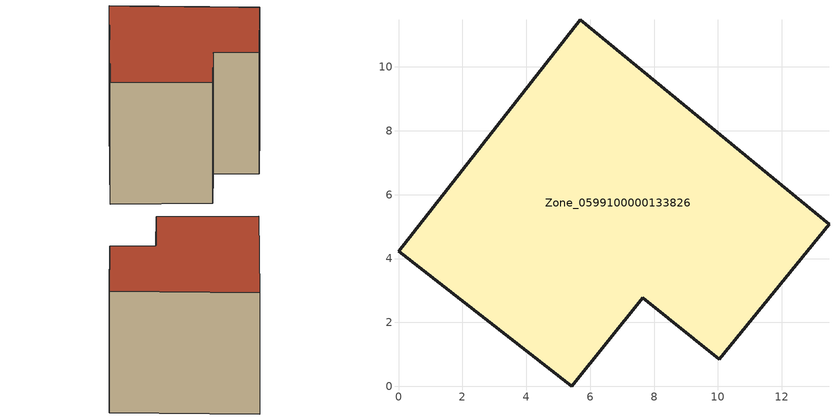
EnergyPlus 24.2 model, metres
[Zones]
Zone_0599100000133826
 floor ground (C_G): 7.65,2.78 5.42,0 0,4.23 5.69,11.48 13.48,5.07 10.05,0.85 z3.25
 wall outside (C_F): 5.69,11.48 0,4.23 5.42,0 7.65,2.78 10.05,0.85 13.48,5.07 5.69,11.48 z3.25:13.02
 roof outside (C_R): 10.05,0.85 13.48,5.07 5.69,11.48 0,4.23 5.42,0 7.65,2.78 z13.02
[BUILDING]
Pand.0599100000133826: North Axis=0; Terrain=City; Loads Convergence Tolerance Value=0.04; Temperature Convergence Tolerance Value=0.4; Solar Distribution=FullExterior; Maximum Number of Warmup Days=25; Minimum Number of Warmup Days=1
[Site:Location]
Rotterdam.The.Hague.AP_ZH_NLD Design_Conditions: Latitude=51.96; Longitude=4.45; Time Zone=1; Elevation=-4.5
[SITE:GROUNDTEMPERATURE:BUILDINGSURFACE]
18, 18, 18, 18, 18, 18, 18, 18, 18, 18, 18, 18
[MATERIAL] Thermal Absorptance=0.9; Solar Absorptance=0.7; Visible Absorptance=0.7
Name | Roughness | Thickness | Conductivity | Density | Specific Heat
G.TI.1946 | MediumSmooth | 0.15 | 1 | 540 | 1210
F.TI.1946 | Rough | 0.3 | 0.857143 | 1920 | 840
R.TI.1946 | MediumRough | 0.2 | 0.1 | 1500 | 1000
[CONSTRUCTION]
C_G: G.TI.1946
C_F: F.TI.1946
C_R: R.TI.1946
[ZONE]
Zone_0599100000133826: Type=1; Multiplier=1; Ceiling Height=Autocalculate; Volume=Autocalculate; Floor Area=autocalculate; Part of Total Floor Area=Yes
[ZONEINFILTRATION:DESIGNFLOWRATE]
Infil_Zone_0599100000133826: Zone or ZoneList or Space or SpaceList=Zone_0599100000133826; Schedule=AlwaysOn; Design Flow Rate Calculation Method=Flow/Area; Flow Rate per Floor Area=0.003; Constant Term Coefficient=1; Temperature Term Coefficient=0; Velocity Term Coefficient=0; Velocity Squared Term Coefficient=0
[HVACTEMPLATE:ZONE:IDEALLOADSAIRSYSTEM]
Zone_0599100000133826: Maximum Heating Supply Air Temperature=50; Minimum Cooling Supply Air Temperature=13; Maximum Heating Supply Air Humidity Ratio=0.0156; Minimum Cooling Supply Air Humidity Ratio=0.0077; Heating Limit=NoLimit; Cooling Limit=NoLimit; Dehumidification Control Type=ConstantSensibleHeatRatio; Cooling Sensible Heat Ratio=0.7; Dehumidification Setpoint=60; Humidification Control Type=None; Humidification Setpoint=30; Outdoor Air Method=None; Outdoor Air Flow Rate per Person=0.00944; Outdoor Air Flow Rate per Zone Floor Area=0; Outdoor Air Flow Rate per Zone=0; Demand Controlled Ventilation Type=None; Outdoor Air Economizer Type=NoEconomizer; Heat Recovery Type=None; Sensible Heat Recovery Effectiveness=0.7; Latent Heat Recovery Effectiveness=0.65
[ZONECONTROL:THERMOSTAT]
ThermostatControl_Zone_0599100000133826: Zone or ZoneList=Zone_0599100000133826; Control Type Schedule=DualSetpointControlType; Control 1=Thermostat_Zone_0599100000133826; Temperature Difference Between Cutout And Setpoint=0
[THERMOSTATSETPOINT:DUALSETPOINT]
Thermostat_Zone_0599100000133826: Heating Setpoint Temperature Schedule=HeatingSetpoint_Zone_0599100000133826; Cooling Setpoint Temperature Schedule=CoolingSetpoint_Zone_0599100000133826
[SCHEDULE:COMPACT]
HeatingSetpoint_Zone_0599100000133826: Through: 12/31, For: AllDays, Until: 24:00, 21
CoolingSetpoint_Zone_0599100000133826: Through: 12/31, For: AllDays, Until: 24:00, 24
DualSetpointControlType: Through: 12/31, For: AllDays, Until: 24:00, 4
AlwaysOn: Through: 12/31, For: AllDays, Until: 24:00, 1
